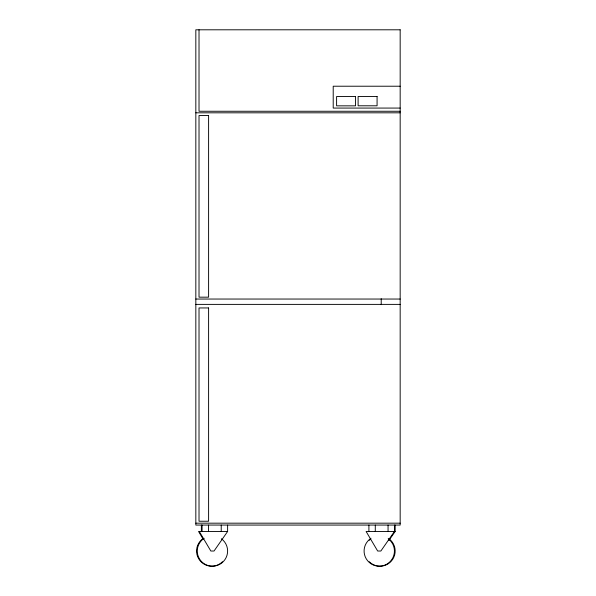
<?xml version="1.0" encoding="UTF-8"?>
<svg xmlns="http://www.w3.org/2000/svg" width="596" height="596" viewBox="0 0 596 596"><rect width="100%" height="100%" fill="white"/><g stroke="black" fill="none" stroke-linecap="round" stroke-linejoin="round"><path stroke-width="0.89" d="M227.612 525.091L227.612 531.476L214.031 551.024L210.842 551.024L199.28 531.476M388.883 540.497L395.155 531.476L395.155 525.091M400.169 86.219L333.209 86.219L333.209 108.07L400.169 108.07M400.169 111.258L199.019 111.258L199.019 29.8M195.831 112.815L400.169 112.815M195.831 299.043L400.169 299.043M195.831 304.385L400.169 304.385M195.831 523.176L400.169 523.176M227.612 531.476L198.58 531.476L203.199 539.298M395.155 531.476L366.108 531.476L377.67 551.024L380.859 551.024L394.44 531.476L394.44 525.091M388.056 525.091L388.056 531.476M381.209 298.723L381.209 304.653M375.286 525.091L375.286 531.476M368.902 525.091L368.902 531.476M221.228 525.091L221.228 531.476M208.458 525.091L208.458 531.476M202.074 525.091L202.074 531.476M201.374 525.091L201.374 531.476M388.897 538.739A15.176 15.176 0 0 1 391.52 560.881A15.176 15.176 0 0 1 369.244 561.752M369.244 540.289A15.176 15.176 0 0 1 370.421 539.224M222.464 561.752A15.176 15.176 0 0 1 199.936 560.575A15.176 15.176 0 0 1 203.474 538.292M388.182 538.739A15.176 15.176 0 0 1 390.365 561.372A15.176 15.176 0 0 1 367.635 560.776A15.176 15.176 0 0 1 371.003 538.292M221.354 538.739A15.176 15.176 0 0 1 223.537 561.372A15.176 15.176 0 0 1 200.807 560.776A15.176 15.176 0 0 1 204.175 538.292M400.169 29.8L195.831 29.8L195.831 525.061L400.169 525.061L400.169 29.8M355.559 96.515L336.598 96.515L336.598 105.842L355.559 105.842L355.559 96.515M377.074 96.463L358.107 96.463L358.107 105.79L377.074 105.79L377.074 96.463M208.6 115.542L199.019 115.542L199.019 297.173L208.6 297.173L208.6 115.542M208.6 307.946L199.019 307.946L199.019 521.239L208.6 521.239L208.6 307.946"/></g></svg>
